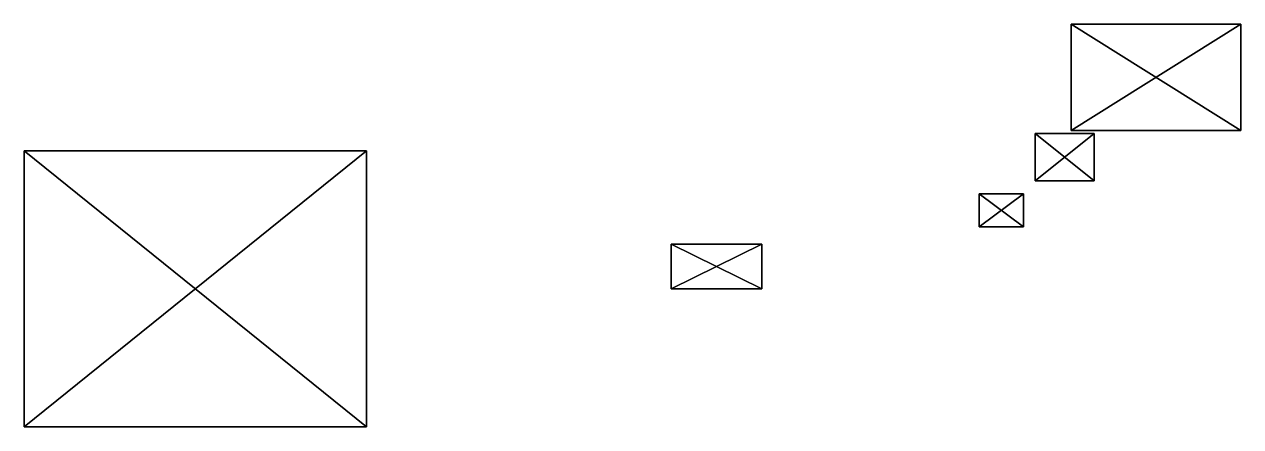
# Model space of a CAD drawing. Extents: x -192 to 654, y 128 to 408.
import ezdxf

# ---------------------------------------------------------------- set-up
doc = ezdxf.new("R2010")
doc.units = 0

msp = doc.modelspace()

# ---------------------------------------------------------------- meshes
at = {"layer": 'OBJECT000', "color": 50}
mesh = msp.add_polyface(dxfattribs=at)
corners = [(-192, 320, -218), (46, 320, -218), (46, 128, -218), (-192, 128, -218), (-192, 128, -542), (46, 128, -542), (46, 320, -542), (-192, 320, -542)]
mesh.append_faces([[corners[k] for k in face] for face in [(1, 3, 0), (5, 7, 4), (3, 7, 0), (5, 1, 6), (0, 6, 1), (4, 2, 5)]], dxfattribs={"vtx0": -1})
mesh.append_faces([[corners[k] for k in face] for face in [(1, 2, 3), (5, 6, 7), (3, 4, 7), (5, 2, 1), (0, 7, 6), (4, 3, 2)]], dxfattribs={"vtx2": -1})
at = {"layer": 'OBJECT001', "color": 50}
mesh = msp.add_polyface(dxfattribs=at)
corners = [(321, 224, -484), (258, 224, -484), (258, 255, -484), (321, 255, -484), (321, 255, -515), (258, 255, -527), (258, 224, -527), (321, 224, -515)]
mesh.append_faces([[corners[k] for k in face] for face in [(1, 3, 0), (5, 7, 4), (5, 1, 6), (3, 7, 0), (4, 2, 5), (0, 6, 1)]], dxfattribs={"vtx0": -1})
mesh.append_faces([[corners[k] for k in face] for face in [(1, 2, 3), (5, 6, 7), (5, 2, 1), (3, 4, 7), (4, 3, 2), (0, 7, 6)]], dxfattribs={"vtx2": -1})
at = {"layer": 'OBJECT002', "color": 50}
mesh = msp.add_polyface(dxfattribs=at)
corners = [(472, 290, -458), (503, 290, -458), (503, 267, -458), (472, 267, -458), (472, 267, -489), (503, 267, -489), (503, 290, -489), (472, 290, -489)]
mesh.append_faces([[corners[k] for k in face] for face in [(1, 3, 0), (5, 7, 4), (3, 7, 0), (5, 1, 6), (0, 6, 1), (4, 2, 5)]], dxfattribs={"vtx0": -1})
mesh.append_faces([[corners[k] for k in face] for face in [(1, 2, 3), (5, 6, 7), (3, 4, 7), (5, 2, 1), (0, 7, 6), (4, 3, 2)]], dxfattribs={"vtx2": -1})
at = {"layer": 'OBJECT003', "color": 50}
mesh = msp.add_polyface(dxfattribs=at)
corners = [(511, 332, -448), (552, 332, -448), (552, 299, -448), (511, 299, -448), (511, 299, -482), (552, 299, -482), (552, 332, -482), (511, 332, -482)]
mesh.append_faces([[corners[k] for k in face] for face in [(1, 3, 0), (5, 7, 4), (3, 7, 0), (5, 1, 6), (0, 6, 1), (4, 2, 5)]], dxfattribs={"vtx0": -1})
mesh.append_faces([[corners[k] for k in face] for face in [(1, 2, 3), (5, 6, 7), (3, 4, 7), (5, 2, 1), (0, 7, 6), (4, 3, 2)]], dxfattribs={"vtx2": -1})
at = {"layer": 'OBJECT004', "color": 50}
mesh = msp.add_polyface(dxfattribs=at)
corners = [(536, 408, -384), (654, 408, -384), (654, 334, -384), (536, 334, -384), (536, 334, -482), (654, 334, -482), (654, 408, -482), (536, 408, -482)]
mesh.append_faces([[corners[k] for k in face] for face in [(1, 3, 0), (5, 7, 4), (3, 7, 0), (5, 1, 6), (0, 6, 1), (4, 2, 5)]], dxfattribs={"vtx0": -1})
mesh.append_faces([[corners[k] for k in face] for face in [(1, 2, 3), (5, 6, 7), (3, 4, 7), (5, 2, 1), (0, 7, 6), (4, 3, 2)]], dxfattribs={"vtx2": -1})

doc.saveas('drawing.dxf')
